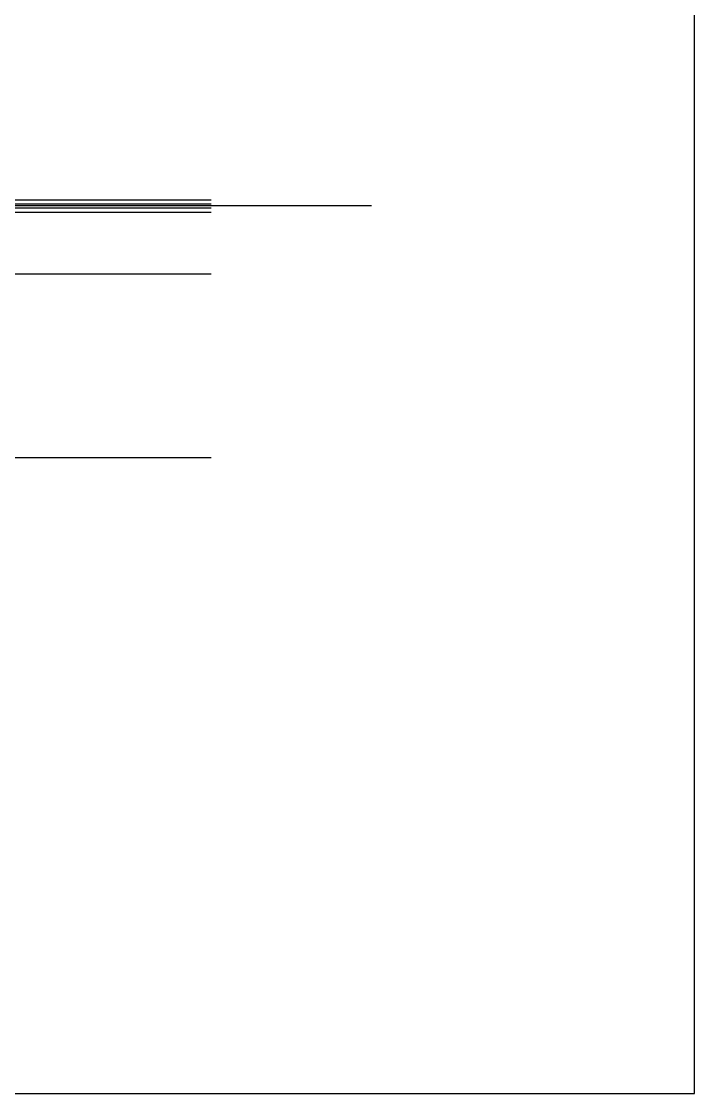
# Model space of a CAD drawing. Header units: metres. Extents: x 0 to 420, y 0 to 297.
# Drawn here: x 323.8 to 420, y 0 to 153.3 of the extents above; entities that cross this region are included whole.
import ezdxf

# ---------------------------------------------------------------- set-up
doc = ezdxf.new("R2010")
doc.units = ezdxf.units.M

msp = doc.modelspace()

# ---------------------------------------------------------------- linework, layer by layer
for p, q in [((420, 0), (420, 297)), ((319.56, 127.81), (350.91, 127.81)), ((373.84, 126.93), (74.94, 126.93)), ((319.56, 127.22), (350.91, 127.22)), ((319.56, 126.63), (350.91, 126.63)), ((319.56, 126.03), (350.91, 126.03)), ((320.99, 117.2), (350.91, 117.2)), ((320.99, 90.93), (350.91, 90.93)), ((0, 0), (420, 0))]:
    msp.add_line(p, q)

doc.saveas('drawing.dxf')
